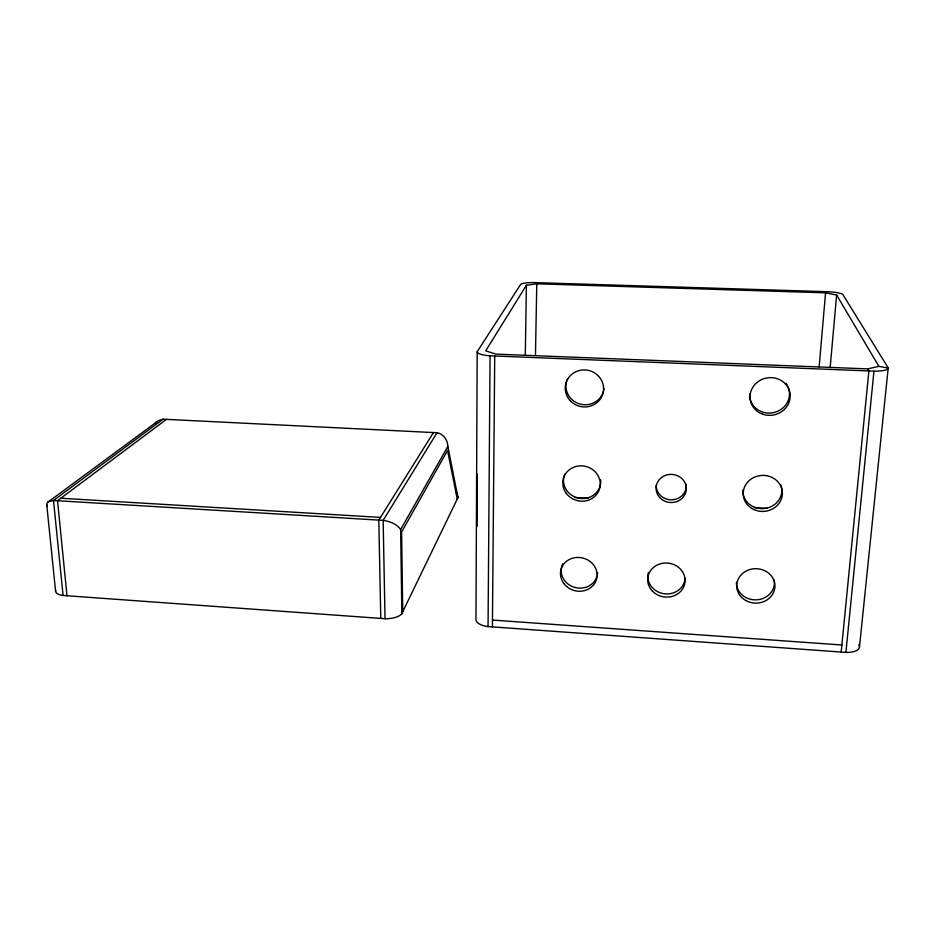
<?xml version="1.0" encoding="UTF-8"?>
<svg xmlns="http://www.w3.org/2000/svg" width="935" height="935" viewBox="0 0 935 935"><rect width="100%" height="100%" fill="white"/><g stroke="black" fill="none" stroke-linecap="round" stroke-linejoin="round"><path stroke-width="1.4" d="M477.177 351.618L475.973 619.706A16.409 7.141 0.7 0 0 487.357 626.52L846.654 652.455A17.882 7.41 8.2 0 0 859.464 647.113L888.203 367.887L842.751 294.361A14.855 2.676 3 0 0 829.392 291.767L533.231 282.545A13.861 2.583 0.7 0 0 520.737 284.263L477.13 351.805A17.531 4.149 0.4 0 0 489.321 355.767L874.774 371.183A19.156 4.324 4.2 0 0 888.25 368.074L878.888 366.356L867.738 368.893L495.83 354.108L485.697 350.847L526.405 285.233L536.772 283.808L825.558 292.83L836.626 295.004L878.888 366.356M477.084 526.463L477.317 474.115M488.058 626.59L490.069 355.814M492.406 626.906L494.72 355.99M525.306 355.09L526.405 285.233M535.463 355.23L536.772 283.808M55.597 591.271L46.75 504.853L47.241 502.656L158.693 420.469L163.099 419.196L437.042 432.741C443.4 433.852 447.783 440.21 447.853 446.451L457.823 496.859L456.479 492.687M819.154 366.871L825.558 292.83M830.151 367.63L836.626 295.004M841.173 652.092L868.884 370.961L867.738 368.893M845.894 652.431L873.956 371.16M55.749 590.301A16.363 6.148 -7.3 0 0 62.458 595.431L385.723 618.76A16.234 6.954 -1.7 0 0 401.653 613.968L457.858 497.806A13.008 4.488 -0.3 0 0 457.706 497.116M401.863 613.676L400.636 529.514L447.853 446.451M437.042 432.741L383.151 520.363L385.021 618.736M433.454 432.566L378.815 520.105L380.779 618.421M155.268 422.959L156.905 421.568M166.453 419.359L57.526 500.716L66.993 595.794M163.099 419.196L53.505 500.482L48.094 501.803M575.142 497.549L588.255 498.285M754.288 507.635L767.401 508.371M60.857 498.226L380.498 517.406M492.464 620.057L841.862 644.998M400.636 529.514C396.779 523.834 389.673 521.356 383.151 520.363L53.505 500.482L63.077 595.501M46.75 504.853L47.124 506.139M858.844 644.753L859.44 646.786M457.25 499.173L447.561 450.46L401.594 532.003L402.751 611.852M457.858 496.485L457.823 498.004M603.975 388.457A19.109 18.384 11.7 0 1 580.121 404.072A19.109 18.384 11.7 0 1 567.557 378.64M785.973 383.245A19.997 18.723 -11.1 0 1 775.092 412.218A19.997 18.723 -11.1 0 1 749.625 393.962M600.679 479.9A18.688 17.531 13.3 0 1 579.571 498.285A18.688 17.531 13.3 0 1 564.682 474.244M780.713 484.681A19.471 17.917 -3.5 0 1 765.052 508.441A19.471 17.917 -3.5 0 1 742.881 489.975M596.986 576.252A18.303 16.736 14 0 1 573.319 586.935A18.303 16.736 14 0 1 562.741 563.782M597.57 572.652A18.303 16.736 14 0 1 597.325 574.826M774.168 580.027A19.016 17.122 1.2 0 1 756.719 599.826A19.016 17.122 1.2 0 1 736.406 582.225M686.173 484.225A15.042 14.013 3.8 0 1 671.833 499.816A15.042 14.013 3.8 0 1 656.241 485.043M685.063 578.239A18.63 16.947 7.1 0 1 663.78 593.702A18.63 16.947 7.1 0 1 648.422 572.547M570.397 400.858A19.214 18.478 11.8 0 0 602.771 394.114A19.214 18.478 11.8 0 0 580.086 370.342A19.214 18.478 11.8 0 0 570.397 400.858M762.668 414.193A20.126 18.829 -10.9 0 0 789.958 393.308A20.126 18.829 -10.9 0 0 757.654 381.971A20.126 18.829 -10.9 0 0 762.668 414.193M566.189 493.236A18.805 17.613 13.4 0 0 598.517 491.471A18.805 17.613 13.4 0 0 579.899 465.875A18.805 17.613 13.4 0 0 566.189 493.236M751.997 508.546A19.588 18.01 -3.4 0 0 782.35 494.334A19.588 18.01 -3.4 0 0 754.042 477.376A19.588 18.01 -3.4 0 0 751.997 508.546M563.84 583.522A18.408 16.807 14.1 0 0 595.431 582.061A18.408 16.807 14.1 0 0 577.082 557.459A18.408 16.807 14.1 0 0 563.84 583.522M745.709 600.469A19.121 17.216 1.3 0 0 774.94 586.572A19.121 17.216 1.3 0 0 746.843 570.677A19.121 17.216 1.3 0 0 745.709 600.469M659.958 497.771A15.124 14.083 3.9 0 0 685.577 492.932A15.124 14.083 3.9 0 0 668.058 474.641A15.124 14.083 3.9 0 0 659.958 497.771M652.49 591.177A18.735 17.029 7.2 0 0 684.186 585.719A18.735 17.029 7.2 0 0 662.506 563.302A18.735 17.029 7.2 0 0 652.49 591.177"/></g></svg>
